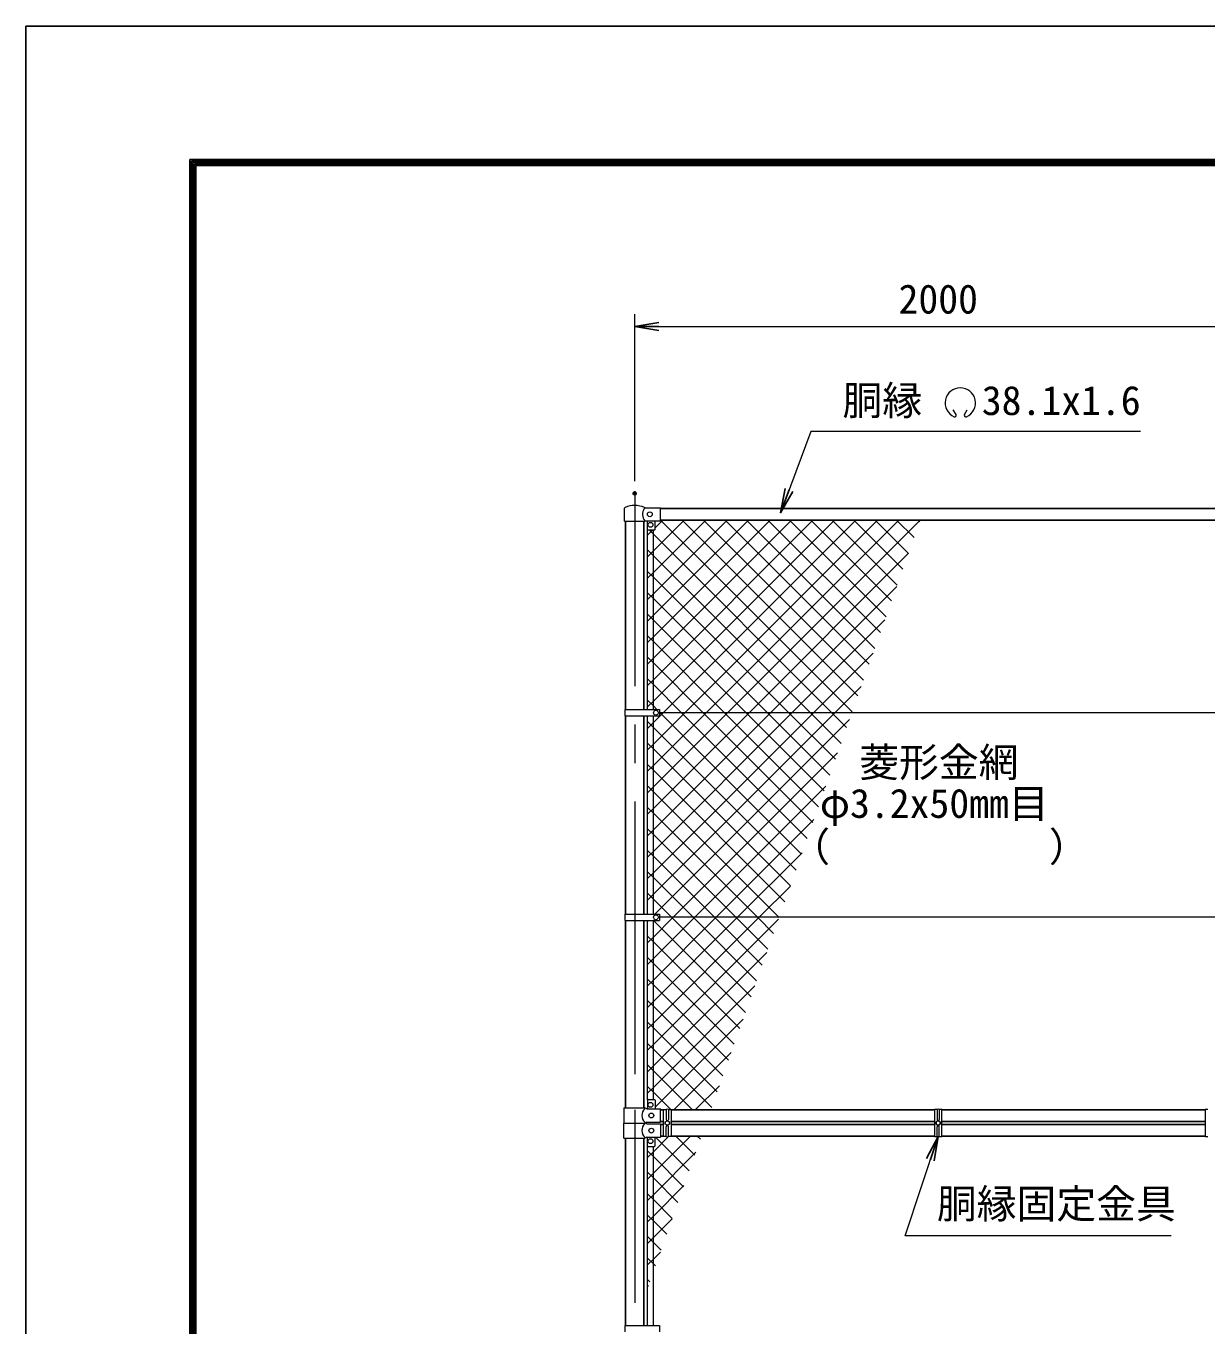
# Model space of a CAD drawing. Units: millimetres, scale not verified. Extents: x -8399 to 8401, y -5940 to 5940.
# Drawn here: x -8399 to -4511, y 1657 to 5940 of the extents above; entities that cross this region are included whole.
import ezdxf
from ezdxf.enums import TextEntityAlignment as Align

# ---------------------------------------------------------------- set-up
doc = ezdxf.new("R2010")
doc.units = ezdxf.units.MM
doc.header["$LTSCALE"] = 20
doc.header["$PDMODE"] = 32
doc.header["$PDSIZE"] = 10
doc.linetypes.add('USER1', pattern=[50.8, 31.75, -6.35, 6.35, -6.35])
for name, color, linetype, lineweight in [('0-1_D-STR1', 1, 'Continuous', 25), ('0-4_D-BMK', 2, 'USER1', 13), ('0-5_D-STR-DIM', 7, 'Continuous', 13), ('0-8_D-STR3', 3, 'Continuous', 13), ('0-9_D-STR-TXT', 7, 'Continuous', 13), ('0-D_D-STR2', 7, 'Continuous', 13), ('0-E_D-TTL', 7, 'Continuous', 25)]:
    doc.layers.add(name, color=color, linetype=linetype, lineweight=lineweight)
doc.layers.add('0-6_0', color=7, linetype='Continuous')
doc.layers.add('0-7_Defpoints', color=8, linetype='Continuous')
doc.styles.add('ＭＳ ゴシック', font='')
doc.styles.get('ＭＳ ゴシック').set_extended_font_data('MS Gothic')

# ---------------------------------------------------------------- blocks, each defined once
blk = doc.blocks.new('_Open')
at = {"layer": '0-6_0'}
blk.add_line((-20, 3.333), (0, 0), dxfattribs=at)
blk.add_lwpolyline([(-20, -3.333), (0, 0), (-20, 0)], dxfattribs=at)

msp = doc.modelspace()

# ---------------------------------------------------------------- linework, layer by layer
at = {"layer": '0-1_D-STR1'}
for p, q in [((-6305.92, 4350.45), (-4478.42, 4350.45)), ((-6423.67, 3687.95), (-6423.67, 4309.25)), ((-6363.17, 3687.95), (-6363.17, 4309.25)), ((-6308.42, 4312.35), (-4478.42, 4312.35)), ((-6423.67, 3013.95), (-6423.67, 3666.95)), ((-6363.17, 3013.95), (-6363.17, 3666.95)), ((-6423.67, 2375.45), (-6423.67, 2992.95)), ((-6363.17, 2375.45), (-6363.17, 2992.95)), ((-6308.42, 2368.55), (-6298.42, 2368.55)), ((-6273.42, 2368.55), (-5405.92, 2368.55)), ((-5380.92, 2368.55), (-4513.42, 2368.55)), ((-6308.42, 2330.45), (-6298.42, 2330.45)), ((-6308.42, 2320.45), (-6298.42, 2320.45)), ((-6273.42, 2330.45), (-5405.92, 2330.45)), ((-6273.42, 2320.45), (-5405.92, 2320.45)), ((-5380.92, 2330.45), (-4513.42, 2330.45)), ((-5380.92, 2320.45), (-4513.42, 2320.45)), ((-6423.67, 1657.95), (-6423.67, 2275.45)), ((-6363.17, 1657.95), (-6363.17, 2275.45)), ((-6308.42, 2282.35), (-6298.42, 2282.35)), ((-6273.42, 2282.35), (-5405.92, 2282.35)), ((-5380.92, 2282.35), (-4513.42, 2282.35))]:
    msp.add_line(p, q, dxfattribs=at)
at = {"layer": '0-4_D-BMK'}
for p, q in [((-6393.42, 4400.45), (-6393.42, -3459.55)), ((-6393.42, 3017.98), (-6393.42, 2486.2))]:
    msp.add_line(p, q, dxfattribs=at)
at = {"layer": '0-5_D-STR-DIM'}
for p, q in [((-6393.42, 4440.45), (-6393.42, 4990.45)), ((-6313.42, 4950.45), (-4473.42, 4950.45))]:
    msp.add_line(p, q, dxfattribs=at)
at = {"layer": '0-7_Defpoints'}
msp.add_point((-6393.42, 4400.45), dxfattribs=at)
at = {"layer": '0-8_D-STR3'}
for p, q in [((-6426.92, 4309.25), (-6426.92, 4351.33)), ((-6358.45, 4353.15), (-6308.42, 4353.15)), ((-6308.42, 4309.75), (-6308.42, 4353.15)), ((-6426.92, 4309.25), (-6359.92, 4309.25)), ((-6359.92, 4309.25), (-6358.42, 4309.75)), ((-6358.42, 4309.75), (-6308.42, 4309.75)), ((-6351.42, 4281.75), (-6351.42, 4309.75)), ((-6326.42, 4281.75), (-6326.42, 4309.75)), ((-6350.92, 3687.95), (-6350.92, 4280.43)), ((-6349.42, 4279.75), (-6328.42, 4279.75)), ((-6331.92, 3687.95), (-6331.92, 4279.75)), ((-6426.22, 3687.95), (-6426.22, 3666.95)), ((-6426.22, 3687.95), (-6311.42, 3687.95)), ((-6311.42, 3687.95), (-6311.42, 3666.95)), ((-6426.22, 3666.95), (-6311.42, 3666.95)), ((-6350.92, 3013.95), (-6350.92, 3666.95)), ((-6331.92, 3013.95), (-6331.92, 3666.95)), ((-4475.92, 3677.45), (-6311.42, 3677.45)), ((-6426.22, 3013.95), (-6426.22, 2992.95)), ((-6426.22, 3013.95), (-6311.42, 3013.95)), ((-6311.42, 3013.95), (-6311.42, 2992.95)), ((-4475.92, 3003.45), (-6311.42, 3003.45)), ((-6426.22, 2992.95), (-6311.42, 2992.95)), ((-6350.92, 2401.78), (-6350.92, 2992.95)), ((-6331.92, 2402.45), (-6331.92, 2992.95)), ((-6351.42, 2400.45), (-6351.42, 2372.45)), ((-6349.42, 2402.45), (-6328.42, 2402.45)), ((-6326.42, 2400.45), (-6326.42, 2372.45)), ((-6429.52, 2375.45), (-6359.62, 2375.45)), ((-6429.52, 2375.45), (-6429.52, 2325.45)), ((-6353.62, 2372.45), (-6359.62, 2375.45)), ((-6353.62, 2372.45), (-6308.42, 2372.45)), ((-6308.42, 2328.45), (-6308.42, 2372.45)), ((-6298.42, 2369.82), (-6289.42, 2369.82)), ((-6289.42, 2369.82), (-6289.42, 2337.45)), ((-6282.42, 2369.82), (-6282.42, 2337.45)), ((-5396.92, 2369.82), (-5396.92, 2337.45)), ((-5380.92, 2369.82), (-5389.92, 2369.82)), ((-5389.92, 2369.82), (-5389.92, 2337.45)), ((-6429.52, 2325.45), (-6359.62, 2325.45)), ((-6429.52, 2325.45), (-6359.62, 2325.45)), ((-6429.52, 2275.45), (-6429.52, 2325.45)), ((-6353.62, 2328.45), (-6359.62, 2325.45)), ((-6353.62, 2322.45), (-6359.62, 2325.45)), ((-6353.62, 2328.45), (-6308.42, 2328.45)), ((-6353.62, 2322.45), (-6308.42, 2322.45)), ((-6308.42, 2322.45), (-6308.42, 2278.45)), ((-6289.42, 2280.56), (-6289.42, 2313.45)), ((-6282.42, 2280.56), (-6282.42, 2313.45)), ((-5396.92, 2280.56), (-5396.92, 2313.45)), ((-5389.92, 2280.56), (-5389.92, 2313.45)), ((-6429.52, 2275.45), (-6359.62, 2275.45)), ((-6353.62, 2278.45), (-6359.62, 2275.45)), ((-6353.62, 2278.45), (-6308.42, 2278.45)), ((-6351.42, 2250.45), (-6351.42, 2278.45)), ((-6326.42, 2250.45), (-6326.42, 2278.45)), ((-6350.92, 1657.95), (-6350.92, 2249.13)), ((-6349.42, 2248.45), (-6328.42, 2248.45)), ((-6331.92, 1657.95), (-6331.92, 2248.45)), ((-6426.22, 1657.95), (-6426.22, 1636.95)), ((-6426.22, 1657.95), (-6311.42, 1657.95)), ((-6311.42, 1657.95), (-6311.42, 1636.95))]:
    msp.add_line(p, q, dxfattribs=at)
for points in [[(-6289.42, 2280.56), (-6298.42, 2280.56), (-6298.42, 2369.82)], [(-6282.42, 2369.82), (-6273.42, 2369.82), (-6273.42, 2280.56), (-6282.42, 2280.56)], [(-5396.92, 2369.82), (-5405.92, 2369.82), (-5405.92, 2280.56), (-5396.92, 2280.56)], [(-5389.92, 2280.56), (-5380.92, 2280.56), (-5380.92, 2369.82)], [(-4504.42, 2369.82), (-4513.42, 2369.82), (-4513.42, 2280.56), (-4504.42, 2280.56)]]:
    msp.add_lwpolyline(points, dxfattribs=at)
for points in [[(-6285.92, 2317.35), (-6292.94, 2321.4), (-6292.94, 2329.5), (-6285.92, 2333.55), (-6278.91, 2329.5), (-6278.91, 2321.4)], [(-5393.42, 2317.35), (-5386.41, 2321.4), (-5386.41, 2329.5), (-5393.42, 2333.55), (-5400.44, 2329.5), (-5400.44, 2321.4)]]:
    msp.add_lwpolyline(points, close=True, dxfattribs=at)
for centre, radius in [((-6343.42, 4331.45), 8), ((-6341.42, 4296.45), 8), ((-6323.42, 3677.45), 8), ((-6323.42, 3003.45), 8), ((-6341.42, 2385.45), 8), ((-6338.42, 2350.45), 8), ((-6285.92, 2325.45), 7.03), ((-5393.42, 2325.45), 7.03), ((-6341.42, 2265.45), 8), ((-6338.42, 2300.45), 8)]:
    msp.add_circle(centre, radius, dxfattribs=at)
for centre, radius, start, end in [((-6423.92, 4351.33), 3, 116.57497, 180), ((-6393.46, 4277.42), 82.93, 67.08235, 112.54718), ((-6334.32, 4331.45), 33.56, 145.68676, 221.15827), ((-6358.45, 4359.15), 6, 242.98608, 270), ((-6349.42, 4281.75), 2, 180, 270), ((-6328.42, 4281.75), 2, 270, 0), ((-6349.42, 2400.45), 2, 90, 180), ((-6328.42, 2400.45), 2, 0, 90), ((-6341.04, 2350.45), 28.8, 130.19176, 229.80824), ((-6285.92, 2364.2), 6.62, 58.10921, 121.89079), ((-5393.42, 2364.2), 6.62, 58.10921, 121.89079), ((-6341.04, 2300.45), 28.8, 130.19176, 229.80824), ((-6285.92, 2337.45), 3.5, 180, 0), ((-6285.92, 2313.45), 3.5, 0, 180), ((-5393.42, 2337.45), 3.5, 180, 0), ((-5393.42, 2313.45), 3.5, 0, 180), ((-6285.92, 2286.19), 6.62, 238.10921, 301.89079), ((-5393.42, 2286.19), 6.62, 238.10921, 301.89079), ((-6349.42, 2250.45), 2, 180, 270), ((-6328.42, 2250.45), 2, 270, 0)]:
    msp.add_arc(centre, radius, start, end, dxfattribs=at)
at = {"layer": '0-9_D-STR-TXT'}
for p, q in [((-5334.29, 4660.02), (-5343.5, 4675.97)), ((-5306.54, 4660.02), (-5297.33, 4675.97))]:
    msp.add_line(p, q, dxfattribs=at)
for points in [[(-4726.72, 4604.48), (-5812.5, 4604.48), (-5912.16, 4338.41)], [(-4625.47, 1954.06), (-5502.45, 1954.06), (-5394.39, 2278.75)]]:
    msp.add_lwpolyline(points, dxfattribs=at)
for centre, radius, start, end in [((-5320.42, 4698.16), 50.01, 294.32478, 245.67522), ((-5338.85, 4657.26), 5.26, 245.67522, 30), ((-5301.99, 4657.26), 5.26, 150, 294.32478)]:
    msp.add_arc(centre, radius, start, end, dxfattribs=at)
at = {"layer": '0-D_D-STR2'}
for p, q in [((-6331.92, 4210.61), (-6230.18, 4312.35)), ((-6331.92, 4139.9), (-6159.47, 4312.35)), ((-6331.92, 4069.19), (-6088.76, 4312.35)), ((-6331.92, 3998.47), (-6018.04, 4312.35)), ((-6331.92, 3927.76), (-5947.33, 4312.35)), ((-6331.92, 3857.05), (-5876.62, 4312.35)), ((-6331.92, 3786.34), (-5805.91, 4312.35)), ((-6331.92, 3715.63), (-5735.2, 4312.35)), ((-6326.42, 4286.82), (-6300.89, 4312.35)), ((-5676.43, 3680.87), (-6307.92, 4312.35)), ((-6299.39, 3677.45), (-5664.49, 4312.35)), ((-5657.9, 3733.05), (-6237.21, 4312.35)), ((-6228.68, 3677.45), (-5593.78, 4312.35)), ((-5639.37, 3785.23), (-6166.5, 4312.35)), ((-6157.97, 3677.45), (-5523.07, 4312.35)), ((-5620.84, 3837.4), (-6095.78, 4312.35)), ((-6087.26, 3677.45), (-5452.36, 4312.35)), ((-5602.3, 3889.58), (-6025.07, 4312.35)), ((-5583.77, 3941.76), (-5954.36, 4312.35)), ((-5565.24, 3993.94), (-5883.65, 4312.35)), ((-5546.71, 4046.12), (-5812.94, 4312.35)), ((-5528.18, 4098.3), (-5742.23, 4312.35)), ((-5509.64, 4150.48), (-5671.52, 4312.35)), ((-5491.11, 4202.65), (-5600.81, 4312.35)), ((-5472.58, 4254.83), (-5530.1, 4312.35)), ((-5454.05, 4307.01), (-5459.39, 4312.35)), ((-6350.92, 4262.32), (-6333.49, 4279.75)), ((-6331.92, 4194.94), (-6350.92, 4213.94)), ((-6350.92, 4191.61), (-6331.92, 4210.61)), ((-6016.55, 3677.45), (-5490.98, 4203.02)), ((-5814.44, 3677.45), (-6331.92, 4194.94)), ((-6331.92, 4124.23), (-6350.92, 4143.23)), ((-6350.92, 4120.9), (-6331.92, 4139.9)), ((-5885.15, 3677.45), (-6331.92, 4124.23)), ((-6331.92, 4053.52), (-6350.92, 4072.52)), ((-5945.84, 3677.45), (-5529.93, 4093.36)), ((-6350.92, 4050.19), (-6331.92, 4069.19)), ((-5955.86, 3677.45), (-6331.92, 4053.52)), ((-6331.92, 3982.81), (-6350.92, 4001.81)), ((-6350.92, 3979.47), (-6331.92, 3998.47)), ((-6026.57, 3677.45), (-6331.92, 3982.81)), ((-5875.13, 3677.45), (-5568.87, 3983.71)), ((-6331.92, 3912.1), (-6350.92, 3931.1)), ((-6350.92, 3908.76), (-6331.92, 3927.76)), ((-6097.28, 3677.45), (-6331.92, 3912.1)), ((-6331.92, 3841.38), (-6350.92, 3860.38)), ((-6350.92, 3838.05), (-6331.92, 3857.05)), ((-5804.42, 3677.45), (-5607.82, 3874.05)), ((-6167.99, 3677.45), (-6331.92, 3841.38)), ((-6331.92, 3770.67), (-6350.92, 3789.67)), ((-6350.92, 3767.34), (-6331.92, 3786.34)), ((-6238.7, 3677.45), (-6331.92, 3770.67)), ((-5733.71, 3677.45), (-5646.77, 3764.39)), ((-6350.92, 3696.63), (-6331.92, 3715.63)), ((-6331.92, 3629.25), (-6350.92, 3648.25)), ((-6350.92, 3625.92), (-6331.92, 3644.92)), ((-6331.92, 3644.92), (-6299.39, 3677.45)), ((-6331.92, 3574.21), (-6228.68, 3677.45)), ((-6331.92, 3503.5), (-6157.97, 3677.45)), ((-6331.92, 3432.79), (-6087.26, 3677.45)), ((-6331.92, 3362.08), (-6016.55, 3677.45)), ((-6331.92, 3291.37), (-5945.84, 3677.45)), ((-6331.92, 3220.66), (-5875.13, 3677.45)), ((-6331.92, 3149.95), (-5804.42, 3677.45)), ((-6331.92, 3079.24), (-5733.71, 3677.45)), ((-6326.5, 3013.95), (-5685.72, 3654.73)), ((-5824.69, 3263.44), (-6238.7, 3677.45)), ((-5806.16, 3315.62), (-6167.99, 3677.45)), ((-5787.63, 3367.8), (-6097.28, 3677.45)), ((-5769.09, 3419.98), (-6026.57, 3677.45)), ((-5750.56, 3472.16), (-5955.86, 3677.45)), ((-5732.03, 3524.33), (-5885.15, 3677.45)), ((-5713.5, 3576.51), (-5814.44, 3677.45)), ((-5861.76, 3159.08), (-6331.92, 3629.25)), ((-6331.92, 3558.54), (-6350.92, 3577.54)), ((-6350.92, 3555.21), (-6331.92, 3574.21)), ((-5880.29, 3106.91), (-6331.92, 3558.54)), ((-6266.28, 3003.45), (-5724.66, 3545.07)), ((-6331.92, 3487.83), (-6350.92, 3506.83)), ((-6350.92, 3484.5), (-6331.92, 3503.5)), ((-5898.82, 3054.73), (-6331.92, 3487.83)), ((-6331.92, 3417.12), (-6350.92, 3436.12)), ((-6350.92, 3413.79), (-6331.92, 3432.79)), ((-6195.57, 3003.45), (-5763.61, 3435.42)), ((-5918.26, 3003.45), (-6331.92, 3417.12)), ((-6331.92, 3346.41), (-6350.92, 3365.41)), ((-6350.92, 3343.08), (-6331.92, 3362.08)), ((-5988.97, 3003.45), (-6331.92, 3346.41)), ((-6124.86, 3003.45), (-5802.56, 3325.76)), ((-6331.92, 3275.7), (-6350.92, 3294.7)), ((-6350.92, 3272.37), (-6331.92, 3291.37)), ((-6059.68, 3003.45), (-6331.92, 3275.7)), ((-6331.92, 3204.99), (-6350.92, 3223.99)), ((-6350.92, 3201.66), (-6331.92, 3220.66)), ((-6054.15, 3003.45), (-5841.51, 3216.1)), ((-6130.39, 3003.45), (-6331.92, 3204.99)), ((-6331.92, 3134.28), (-6350.92, 3153.28)), ((-6350.92, 3130.95), (-6331.92, 3149.95)), ((-6201.1, 3003.45), (-6331.92, 3134.28)), ((-5983.44, 3003.45), (-5880.45, 3106.44)), ((-6331.92, 3063.57), (-6350.92, 3082.57)), ((-6350.92, 3060.24), (-6331.92, 3079.24)), ((-6271.81, 3003.45), (-6331.92, 3063.57)), ((-6331.92, 2937.81), (-6266.28, 3003.45)), ((-6331.92, 2867.1), (-6195.57, 3003.45)), ((-6331.92, 2796.39), (-6124.86, 3003.45)), ((-6331.92, 2725.68), (-6054.15, 3003.45)), ((-6331.92, 2654.97), (-5983.44, 3003.45)), ((-6010.01, 2741.66), (-6271.81, 3003.45)), ((-5991.48, 2793.84), (-6201.1, 3003.45)), ((-5972.95, 2846.01), (-6130.39, 3003.45)), ((-5954.42, 2898.19), (-6059.68, 3003.45)), ((-5935.88, 2950.37), (-5988.97, 3003.45)), ((-5917.35, 3002.55), (-5918.26, 3003.45)), ((-6350.92, 2989.53), (-6347.5, 2992.95)), ((-6331.92, 2584.26), (-5919.4, 2996.78)), ((-6331.92, 2922.15), (-6350.92, 2941.15)), ((-6350.92, 2918.81), (-6331.92, 2937.81)), ((-6047.08, 2637.3), (-6331.92, 2922.15)), ((-6331.92, 2851.44), (-6350.92, 2870.44)), ((-6331.92, 2513.55), (-5958.35, 2887.13)), ((-6350.92, 2848.1), (-6331.92, 2867.1)), ((-6065.61, 2585.12), (-6331.92, 2851.44)), ((-6331.92, 2780.72), (-6350.92, 2799.72)), ((-6350.92, 2777.39), (-6331.92, 2796.39)), ((-6084.14, 2532.94), (-6331.92, 2780.72)), ((-6331.92, 2442.84), (-5997.29, 2777.47)), ((-6331.92, 2710.01), (-6350.92, 2729.01)), ((-6350.92, 2706.68), (-6331.92, 2725.68)), ((-6102.67, 2480.77), (-6331.92, 2710.01)), ((-6331.92, 2639.3), (-6350.92, 2658.3)), ((-6326.42, 2377.63), (-6036.24, 2667.81)), ((-6350.92, 2635.97), (-6331.92, 2654.97)), ((-6121.21, 2428.59), (-6331.92, 2639.3)), ((-6331.92, 2568.59), (-6350.92, 2587.59)), ((-6350.92, 2565.26), (-6331.92, 2584.26)), ((-6139.74, 2376.41), (-6331.92, 2568.59)), ((-6264.79, 2368.55), (-6075.19, 2558.15)), ((-6350.92, 2494.55), (-6331.92, 2513.55)), ((-6350.92, 2423.84), (-6331.92, 2442.84)), ((-6194.08, 2368.55), (-6114.14, 2448.5)), ((-6273.3, 2368.55), (-6273.42, 2368.67)), ((-6213.87, 2167.69), (-6324.63, 2278.45)), ((-6195.34, 2219.87), (-6257.82, 2282.35)), ((-6176.8, 2272.05), (-6187.1, 2282.35)), ((-6331.92, 2215.04), (-6350.92, 2234.04)), ((-6331.92, 2089.29), (-6192.03, 2229.18)), ((-6232.4, 2115.52), (-6331.92, 2215.04)), ((-6331.92, 2144.33), (-6350.92, 2163.33)), ((-6250.93, 2063.34), (-6331.92, 2144.33)), ((-6331.92, 2018.58), (-6230.98, 2119.52)), ((-6331.92, 2073.62), (-6350.92, 2092.62)), ((-6350.92, 2070.29), (-6331.92, 2089.29)), ((-6269.46, 2011.16), (-6331.92, 2073.62)), ((-6331.92, 2002.91), (-6350.92, 2021.91)), ((-6350.92, 1999.58), (-6331.92, 2018.58)), ((-6331.92, 1947.87), (-6269.92, 2009.86)), ((-6288, 1958.98), (-6331.92, 2002.91)), ((-6331.92, 1932.2), (-6350.92, 1951.2)), ((-6350.92, 1928.87), (-6331.92, 1947.87)), ((-6306.53, 1906.8), (-6331.92, 1932.2)), ((-6331.92, 1877.15), (-6308.87, 1900.21)), ((-6331.92, 1861.49), (-6350.92, 1880.49)), ((-6350.92, 1858.15), (-6331.92, 1877.15)), ((-6325.06, 1854.62), (-6331.92, 1861.49)), ((-6343.59, 1802.45), (-6350.92, 1809.77)), ((-6350.92, 1787.44), (-6347.82, 1790.55))]:
    msp.add_line(p, q, dxfattribs=at)
for points in [[(-5694.97, 3628.69), (-5743.73, 3677.45), (-6331.92, 4265.65), (-6346.03, 4279.75)], [(-6319.91, 3687.95), (-6331.92, 3699.96), (-6350.92, 3718.96)], [(-5843.22, 3211.26), (-6309.41, 3677.45), (-6311.42, 3679.46)], [(-6028.55, 2689.48), (-6331.92, 2992.86), (-6332.02, 2992.95)], [(-6202.59, 2368.55), (-6331.92, 2497.88), (-6350.92, 2516.88)], [(-6274.57, 2369.82), (-6331.92, 2427.17), (-6350.92, 2446.17)], [(-6350.92, 2141), (-6331.92, 2160), (-6209.57, 2282.35)], [(-6350.92, 2211.71), (-6331.92, 2230.71), (-6282.07, 2280.56)]]:
    msp.add_lwpolyline(points, dxfattribs=at)
at = {"layer": '0-E_D-TTL', "color": 2}
msp.add_lwpolyline([(-8399.36, 5940.45), (8400.64, 5940.45), (8400.64, -5939.55), (-8399.36, -5939.55)], close=True, dxfattribs=at)
at = {"layer": '0-E_D-TTL'}
for points in [[(-7859.36, 5500.45), (7860.64, 5500.45), (7860.64, -5499.55), (-7859.36, -5499.55)], [(-7854.36, 5495.45), (7855.64, 5495.45), (7855.64, -5494.55), (-7854.36, -5494.55)], [(-7849.36, 5490.45), (7850.64, 5490.45), (7850.64, -5489.55), (-7849.36, -5489.55)], [(-7844.36, 5485.45), (7845.64, 5485.45), (7845.64, -5484.55), (-7844.36, -5484.55)], [(-7839.36, 5480.45), (7840.64, 5480.45), (7840.64, -5479.55), (-7839.36, -5479.55)]]:
    msp.add_lwpolyline(points, close=True, dxfattribs=at)

# ---------------------------------------------------------------- block references
at = {"layer": '0-5_D-STR-DIM', "xscale": 4, "yscale": 4, "rotation": 180}
msp.add_blockref('_Open', (-6393.42, 4950.45), dxfattribs=at)
at = {"layer": '0-9_D-STR-TXT', "xscale": 4, "yscale": 4}
for p, rotation in [((-5912.86, 4336.53), 249.46512), ((-5393.75, 2280.65), 71.59194)]:
    msp.add_blockref('_Open', p, dxfattribs=dict(at, rotation=rotation))

# ---------------------------------------------------------------- texts
at = {"layer": '0-5_D-STR-DIM', "style": 'ＭＳ ゴシック'}
msp.add_text('2000', height=96.19, dxfattribs=at).set_placement((-5523.92, 4963.95), align=Align.BOTTOM_LEFT)
at = {"layer": '0-9_D-STR-TXT', "style": 'ＭＳ ゴシック'}
for s, p in [('胴縁 \u300038.1x1.6', (-5708.62, 4629.65)), ('菱形金網', (-5653.32, 3437.25)), ('φ3.2x50mm目', (-5783.27, 3302.07)), ('（\u3000\u3000   \u3000\u3000）', (-5880.73, 3158.77)), ('胴縁固定金具', (-5397.55, 1982.53))]:
    msp.add_text(s, height=96.19, dxfattribs=at).set_placement(p, align=Align.BOTTOM_LEFT)

doc.saveas('drawing.dxf')
